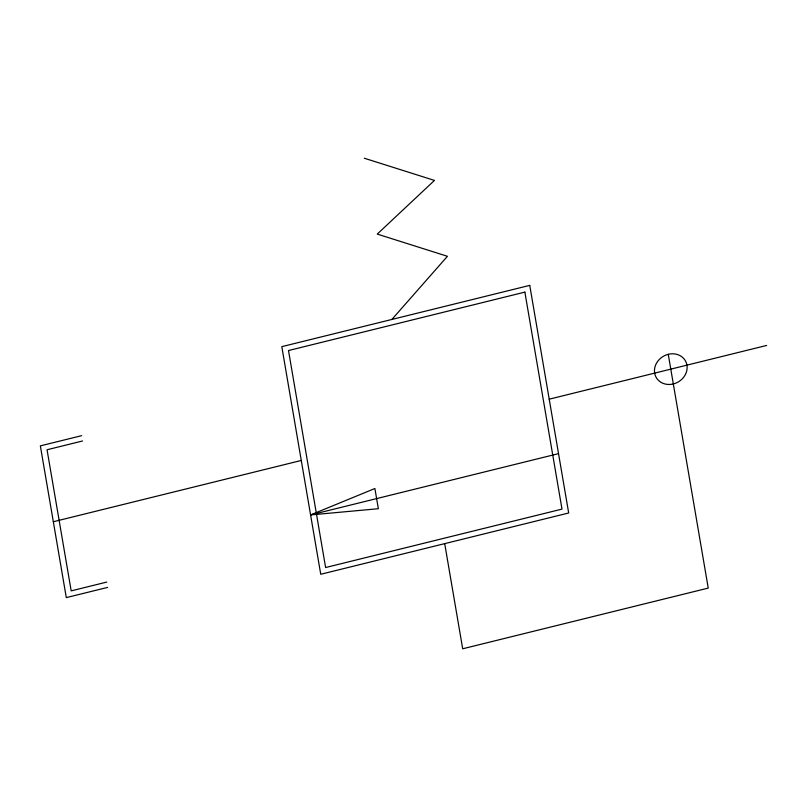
<?xml version="1.0" encoding="UTF-8"?>
<svg xmlns="http://www.w3.org/2000/svg" width="807" height="807" viewBox="0 0 807 807"><rect width="100%" height="100%" fill="white"/><g stroke="black" fill="none" stroke-linecap="round" stroke-linejoin="round"><path stroke-width="1.21" d="M391.869 319.461L447.431 256.293L377.262 234.091L434.459 180.415L364.29 158.222M310.584 514.927L374.892 488.507L378.352 508.713L310.584 514.927L558.535 453.645M81.678 435.659L40.35 445.878L66.305 597.614L107.634 587.405M82.586 440.975L47.048 449.761L71.187 590.875L106.726 582.089M53.333 521.746L301.273 460.464M549.214 399.183L766.65 345.446M668.257 354.323L708.243 588.091L462.693 648.778L444.707 543.636M529.745 285.375L281.804 346.657L320.742 574.271L568.683 512.99L529.745 285.375M524.873 292.124L288.502 350.541L325.614 567.533L561.995 509.106L524.873 292.124M668.963 384.485A16.806 14.839 -29.8 0 0 685.768 361.526A16.806 14.839 -29.8 0 0 657.644 361.395A16.806 14.839 -29.8 0 0 668.963 384.485"/></g></svg>
